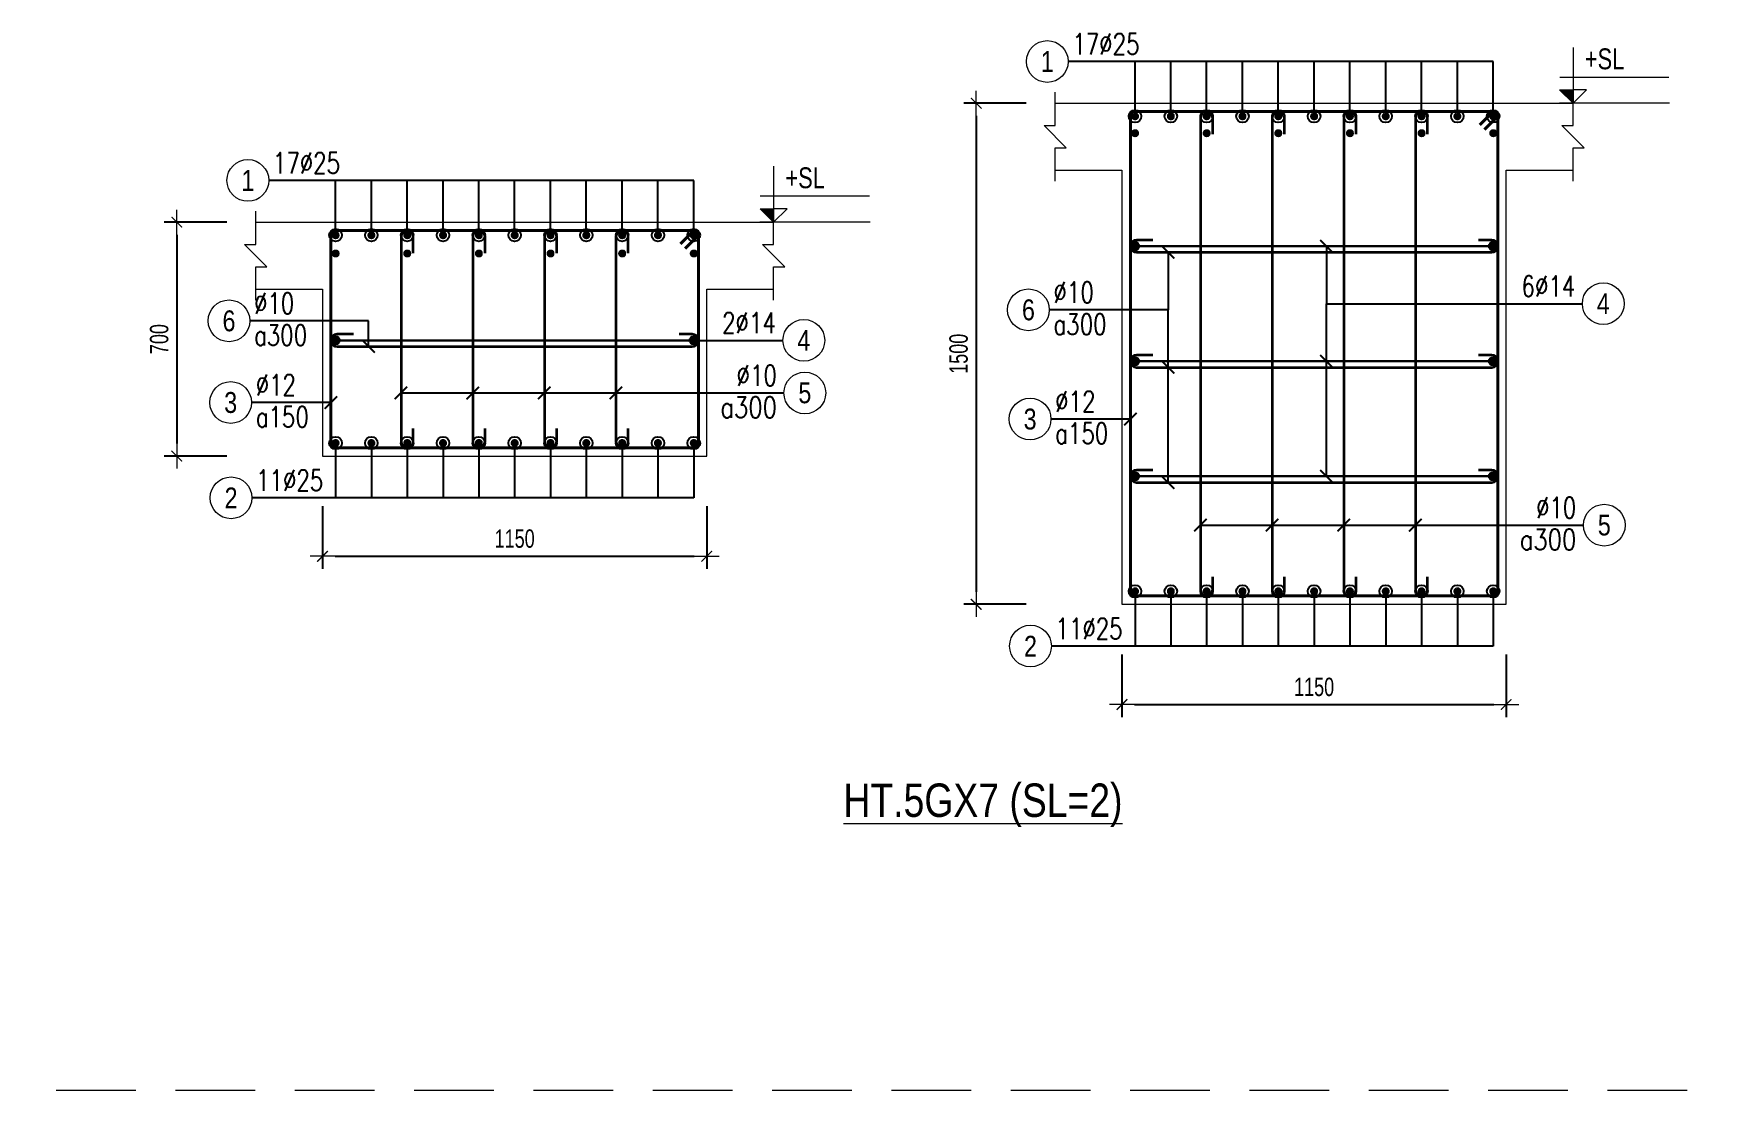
# Model space of a CAD drawing. Header units: millimetres. Extents: x 225489 to 327520, y -235866 to -221866.
# Drawn here: x 225489 to 230511, y -227866 to -224702 of the extents above; entities that cross this region are included whole.
import ezdxf
from ezdxf.enums import TextEntityAlignment as Align

# ---------------------------------------------------------------- set-up
doc = ezdxf.new("R2010")
doc.units = ezdxf.units.MM
doc.header["$PDMODE"] = 3
doc.linetypes.add('HIDDEN2', pattern=[4.762499999999999, 3.175, -1.5875])
doc.layers.get('0').update_dxf_attribs({"lineweight": 20})
doc.layers.get('Defpoints').update_dxf_attribs({"color": 151, "lineweight": 9})
for name, color, linetype, lineweight in [('NDC_S_ANNO', 7, 'Continuous', 20), ('NDC_S_CONTINUOUS', 3, 'Continuous', 20), ('NDC_S_DIM', 1, 'Continuous', 15), ('NDC_S_HIDDEN', 8, 'HIDDEN2', 13), ('NDC_S_REBAR', 4, 'Continuous', 35), ('NDC_S_STIRRUP', 4, 'Continuous', 40), ('NDC_S_TEXT SYMBOL', 7, 'Continuous', 20), ('NDC_S_THIN LINE', 8, 'Continuous', 9), ('NDC_S_VN TEXT', 7, 'Continuous', 20)]:
    doc.layers.add(name, color=color, linetype=linetype, lineweight=lineweight)
doc.styles.add('ARIAL', font='arial.ttf', dxfattribs={"width": 0.8})
doc.styles.add('NDC_ANNO', font='', dxfattribs={"width": 0.8})
doc.styles.add('NDC_DIM', font='', dxfattribs={"width": 0.75})
doc.styles.add('NDC_EN TXT', font='romans.shx', dxfattribs={"width": 0.8})
doc.styles.get('NDC_ANNO').set_extended_font_data('Dotum')
doc.styles.get('NDC_DIM').set_extended_font_data('Dotum')
doc.dimstyles.new('NDC_dim_25', dxfattribs={"dimscale": 25, "dimtxt": 2.2, "dimasz": 1.5, "dimexe": 1.5, "dimexo": 2.5, "dimgap": 1, "dimtad": 1, "dimdec": 0, "dimzin": 0, "dimdsep": 46, "dimtxsty": 'NDC_DIM', "dimblk": 'DIMMARK', "dimcen": 0.09, "dimdle": 1.2, "dimclrd": 1, "dimclre": 1, "dimclrt": 3, "dimadec": 0, "dimazin": 0, "dimtfac": 1, "dimtdec": 0, "dimtix": 1, "dimtofl": 0, "dimtmove": 0, "dimatfit": 3, "dimfxl": 6, "dimfxlon": 1, "dimtolj": 1, "dimtzin": 0, "dimarcsym": 0})

# ---------------------------------------------------------------- blocks, each defined once
blk = doc.blocks.new('kata_block_TD')
at = {"color": 6, "linetype": 'ByBlock', "lineweight": -2, "style": 'ARIAL', "width": 0.8}
blk.add_attdef('SECTDET2', text='', height=5, dxfattribs=at).set_placement((0, 7.970649532882817), align=Align.CENTER)
at = {"color": 0, "linetype": 'ByBlock', "lineweight": -2, "style": 'ARIAL', "width": 0.8}
blk.add_attdef('SECTDET1', text='', height=5, dxfattribs=at).set_placement((0, 1.470649532882817), align=Align.CENTER)
at = {"color": 3, "lineweight": 25, "style": 'ARIAL', "width": 0.8}
blk.add_attdef('SSCALE', text='', height=2.5, dxfattribs=at).set_placement((0, -3.998868953555331), align=Align.CENTER)
blk = doc.blocks.new('kata_block_CT')
at = {"layer": 'NDC_S_ANNO'}
blk.add_hatch(color=3, dxfattribs=at).paths.add_polyline_path([(0, 1.596954857557648), (-1.612010908633238, 1.596954857557648), (0, 0)])
at = {"layer": 'NDC_S_ANNO', "ltscale": 50}
h = blk.add_hatch(dxfattribs=at)
h.set_pattern_fill('ANSI31', color=256, scale=1.406250541793835, style=0)
h.set_pattern_definition([(45.00000000000001, (0, 5.456968210637569e-12), (-3.157122508925224, 3.157122508925225), [])])
h.paths.add_polyline_path([(0, 1.596954857557648), (0, 0), (1.612010908924276, 1.596954857557648)])
for p, q in [((-1.592704896858777, 3.140833880479477), (11.46947077315417, 3.140833880479477)), ((11.56125648126181, 5.456968210637569e-12), (-1.63869572513795, 5.456968210637569e-12))]:
    blk.add_line(p, q, dxfattribs=at)
for points in [[(0, 6.69495074864426), (0, 0)], [(0, 0), (-1.612010908924276, 1.596954857557648), (0, 1.596954857557648)], [(0, 0), (1.612010908924276, 1.596954857557648), (0, 1.596954857557648)]]:
    blk.add_lwpolyline(points, dxfattribs=at)
at = {"layer": 'NDC_S_ANNO', "color": 8, "ltscale": 50}
blk.add_lwpolyline([(0, 0), (-1.612010908633238, 1.596954857557648), (0, 1.596954857557648)], dxfattribs=at)
at = {"layer": 'NDC_S_TEXT SYMBOL', "color": 3, "style": 'NDC_ANNO', "width": 0.8}
blk.add_attdef('CT', (1.409564409346785, 4.068271311703938), '', height=2.5, dxfattribs=at)
blk = doc.blocks.new('DIMMARK')
at = {"layer": 'NDC_S_DIM', "color": 1}
blk.add_line((-1.5, 0), (1, 0), dxfattribs=at)
at = {"layer": 'NDC_S_DIM', "color": 2, "const_width": 0.1}
blk.add_lwpolyline([(-0.4242640687119285, -0.4242640687119285), (0.4242640687119285, 0.4242640687119285)], dxfattribs=at)
blk = doc.blocks.new('*D30')
at = {"layer": 'Defpoints', "color": 0, "transparency": 16777216}
for p in [(228747.0607014512, -226410.6844853881), (229897.0607014512, -226410.6844853881), (229897.0607014512, -226710.6844853881)]:
    blk.add_point(p, dxfattribs=at)
at = {"layer": 'NDC_S_DIM', "color": 1, "lineweight": -2, "transparency": 16777216}
for p, q in [((228747.0607014512, -226560.6844853881), (228747.0607014512, -226748.1844853881)), ((229897.0607014512, -226560.6844853881), (229897.0607014512, -226748.1844853881)), ((228784.5607014512, -226710.6844853881), (229859.5607014512, -226710.6844853881))]:
    blk.add_line(p, q, dxfattribs=at)
at = {"layer": 'NDC_S_DIM', "color": 1, "lineweight": -2, "transparency": 16777216, "xscale": 37.5, "yscale": 37.5, "zscale": 37.5, "rotation": 180}
blk.add_blockref('DIMMARK', (228747.0607014512, -226710.6844853881), dxfattribs=at)
at = {"layer": 'NDC_S_DIM', "color": 1, "lineweight": -2, "transparency": 16777216, "xscale": 37.5, "yscale": 37.5, "zscale": 37.5}
blk.add_blockref('DIMMARK', (229897.0607014512, -226710.6844853881), dxfattribs=at)
at = {"layer": 'NDC_S_DIM', "color": 3, "transparency": 16777216, "insert": (229322.0607014512, -226658.1844853881), "char_height": 55.00000000000001, "attachment_point": 5, "style": 'NDC_DIM'}
blk.add_mtext('\\A1;1150', dxfattribs=at)
blk = doc.blocks.new('*D31')
at = {"layer": 'Defpoints', "color": 0, "transparency": 16777216}
for p in [(228816.7338259955, -224910.6844853881), (228310.7338259956, -226410.6844853881), (228816.7338259955, -226410.6844853881)]:
    blk.add_point(p, dxfattribs=at)
at = {"layer": 'NDC_S_DIM', "color": 1, "lineweight": -2, "transparency": 16777216}
for p, q in [((228460.7338259956, -224910.6844853881), (228273.2338259956, -224910.6844853881)), ((228310.7338259956, -224948.1844853881), (228310.7338259956, -226373.1844853881)), ((228460.7338259956, -226410.6844853881), (228273.2338259956, -226410.6844853881))]:
    blk.add_line(p, q, dxfattribs=at)
at = {"layer": 'NDC_S_DIM', "color": 1, "lineweight": -2, "transparency": 16777216, "xscale": 37.5, "yscale": 37.5, "zscale": 37.5}
for p, rotation in [((228310.7338259956, -224910.6844853881), 90), ((228310.7338259956, -226410.6844853881), 270)]:
    blk.add_blockref('DIMMARK', p, dxfattribs=dict(at, rotation=rotation))
at = {"layer": 'NDC_S_DIM', "color": 3, "transparency": 16777216, "insert": (228258.2338259956, -225660.684485388), "char_height": 55.00000000000001, "attachment_point": 5, "rotation": 90, "style": 'NDC_DIM'}
blk.add_mtext('\\A1;1500', dxfattribs=at)
blk = doc.blocks.new('kata_block_THEP')
at = {"layer": 'NDC_S_REBAR', "color": 0}
for p, q in [((-0.5, 0), (0.5, 0)), ((-0.3535533905960619, 0.353553390592424), (0.3535533905960619, -0.353553390592424)), ((0.3535533905960619, 0.353553390592424), (-0.3535533905960619, -0.353553390592424)), ((0, 0.5), (0, -0.5))]:
    blk.add_line(p, q, dxfattribs=at)
at = {"layer": 'NDC_S_REBAR', "color": 0, "const_width": 0.08333333333333334}
blk.add_lwpolyline([(-0.5, -1.818989403545856e-12, 1), (0.5000000000145519, -1.818989403545856e-12, 1), (-0.5, -1.818989403545856e-12, 1)], format="xyb", dxfattribs=at)
blk = doc.blocks.new('*U11')
blk.add_circle((-2.5, 0), 2.5)
at = {"layer": 'NDC_S_VN TEXT', "color": 3, "style": 'NDC_EN TXT', "width": 0.75}
blk.add_attdef('DK1', (0.5, 0.8455043070534884), '', height=2.5, dxfattribs=at)
at = {"layer": 'NDC_S_VN TEXT', "color": 7, "style": 'ARIAL', "width": 0.8}
blk.add_attdef('SH2', text='', height=2.5, dxfattribs=at).set_placement((-2.5, 0), align=Align.MIDDLE)
blk = doc.blocks.new('*U12')
blk.add_circle((-2.5, 0), 2.5)
at = {"layer": 'NDC_S_VN TEXT', "color": 3, "style": 'NDC_EN TXT', "width": 0.75}
for tag, p in [('DK1', (0.5, 0.8455043070534884)), ('KC1', (0.5, -2.972544307831413))]:
    blk.add_attdef(tag, p, '', height=2.5, dxfattribs=at)
at = {"layer": 'NDC_S_VN TEXT', "color": 7, "style": 'ARIAL', "width": 0.8}
blk.add_attdef('SH2', text='', height=2.5, dxfattribs=at).set_placement((-2.5, 0), align=Align.MIDDLE)
blk = doc.blocks.new('*U15')
blk.add_circle((2.5, 0), 2.5)
at = {"layer": 'NDC_S_VN TEXT', "color": 3, "style": 'NDC_EN TXT'}
for tag, width, p in [('DK2', 0.75, (-0.85, 0.8455043070534884)), ('KC2', 0.8, (-0.85, -2.972544307831413))]:
    blk.add_attdef(tag, text='', height=2.5, dxfattribs=dict(at, width=width)).set_placement(p, align=Align.RIGHT)
at = {"layer": 'NDC_S_VN TEXT', "color": 7, "style": 'ARIAL', "width": 0.8}
blk.add_attdef('SH3', text='', height=2.5, dxfattribs=at).set_placement((2.5, 0), align=Align.MIDDLE)
blk = doc.blocks.new('*U10')
blk.add_circle((2.5, 0), 2.5)
at = {"layer": 'NDC_S_VN TEXT', "color": 3, "style": 'NDC_EN TXT', "width": 0.75}
blk.add_attdef('DK2', text='', height=2.5, dxfattribs=at).set_placement((-0.85, 0.8455043070534884), align=Align.RIGHT)
at = {"layer": 'NDC_S_VN TEXT', "color": 7, "style": 'ARIAL', "width": 0.8}
blk.add_attdef('SH3', text='', height=2.5, dxfattribs=at).set_placement((2.5, 0), align=Align.MIDDLE)
blk = doc.blocks.new('*D32')
at = {"layer": 'Defpoints', "color": 0, "transparency": 16777216}
for p in [(226354.3488969873, -225966.762614301), (227504.3488969873, -225966.762614301), (227504.3488969873, -226266.762614301)]:
    blk.add_point(p, dxfattribs=at)
at = {"layer": 'NDC_S_DIM', "color": 1, "lineweight": -2, "transparency": 16777216}
for p, q in [((226354.3488969873, -226116.762614301), (226354.3488969873, -226304.262614301)), ((227504.3488969873, -226116.762614301), (227504.3488969873, -226304.262614301)), ((226391.8488969873, -226266.762614301), (227466.8488969873, -226266.762614301))]:
    blk.add_line(p, q, dxfattribs=at)
at = {"layer": 'NDC_S_DIM', "color": 1, "lineweight": -2, "transparency": 16777216, "xscale": 37.5, "yscale": 37.5, "zscale": 37.5, "rotation": 180}
blk.add_blockref('DIMMARK', (226354.3488969873, -226266.762614301), dxfattribs=at)
at = {"layer": 'NDC_S_DIM', "color": 1, "lineweight": -2, "transparency": 16777216, "xscale": 37.5, "yscale": 37.5, "zscale": 37.5}
blk.add_blockref('DIMMARK', (227504.3488969873, -226266.762614301), dxfattribs=at)
at = {"layer": 'NDC_S_DIM', "color": 3, "transparency": 16777216, "insert": (226929.3488969873, -226214.262614301), "char_height": 55.00000000000001, "attachment_point": 5, "style": 'NDC_DIM'}
blk.add_mtext('\\A1;1150', dxfattribs=at)
blk = doc.blocks.new('*D33')
at = {"layer": 'Defpoints', "color": 0, "transparency": 16777216}
for p in [(226424.0220215316, -225266.762614301), (225918.0220215316, -225966.762614301), (226424.0220215316, -225966.762614301)]:
    blk.add_point(p, dxfattribs=at)
at = {"layer": 'NDC_S_DIM', "color": 1, "lineweight": -2, "transparency": 16777216}
for p, q in [((226068.0220215316, -225266.762614301), (225880.5220215316, -225266.762614301)), ((225918.0220215316, -225304.262614301), (225918.0220215316, -225929.262614301)), ((226068.0220215316, -225966.762614301), (225880.5220215316, -225966.762614301))]:
    blk.add_line(p, q, dxfattribs=at)
at = {"layer": 'NDC_S_DIM', "color": 1, "lineweight": -2, "transparency": 16777216, "xscale": 37.5, "yscale": 37.5, "zscale": 37.5}
for p, rotation in [((225918.0220215316, -225266.762614301), 90), ((225918.0220215316, -225966.762614301), 270)]:
    blk.add_blockref('DIMMARK', p, dxfattribs=dict(at, rotation=rotation))
at = {"layer": 'NDC_S_DIM', "color": 3, "transparency": 16777216, "insert": (225865.5220215317, -225616.7626143009), "char_height": 55.00000000000001, "attachment_point": 5, "rotation": 90, "style": 'NDC_DIM'}
blk.add_mtext('\\A1;700', dxfattribs=at)

msp = doc.modelspace()

# ---------------------------------------------------------------- linework, layer by layer
at = {"layer": 'NDC_S_CONTINUOUS'}
for points in [[(228547.0607014512, -224910.6844853881), (228747.0607014512, -224910.6844853881), (228747.0607014512, -224910.6844853881), (229897.0607014512, -224910.6844853881), (229897.0607014512, -224910.6844853881), (230097.0607014512, -224910.6844853881)], [(228547.0607014512, -225110.6844853881), (228747.0607014512, -225110.6844853881), (228747.0607014512, -226410.6844853881), (229897.0607014512, -226410.6844853881), (229897.0607014512, -225110.6844853881), (230097.0607014512, -225110.6844853881)], [(226154.3488969873, -225266.762614301), (226354.3488969873, -225266.762614301), (226354.3488969873, -225266.762614301), (227504.3488969873, -225266.762614301), (227504.3488969873, -225266.762614301), (227704.3488969873, -225266.762614301)], [(226154.3488969873, -225466.762614301), (226354.3488969873, -225466.762614301), (226354.3488969873, -225966.762614301), (227504.3488969873, -225966.762614301), (227504.3488969873, -225466.762614301), (227704.3488969873, -225466.762614301)]]:
    msp.add_lwpolyline(points, dxfattribs=at)
at = {"layer": 'NDC_S_HIDDEN', "ltscale": 75}
msp.add_line((238296.9401375461, -227865.8761660715), (225489.3854507033, -227865.8761660715), dxfattribs=at)
at = {"layer": 'NDC_S_REBAR'}
for points in [[(229018.7596979246, -225003.0291753214), (229018.7596979246, -224954.1160055116, 0.9999999999999999), (228981.8956979246, -224954.1160055116), (228981.8956979246, -226367.252485388, 0.9999999999999999), (229018.7596979246, -226367.252485388), (229018.7596979246, -226327.9955943792, -0.414213562)], [(229233.4257049819, -225003.0291753214), (229233.4257049819, -224954.1160055116, 0.9999999999999999), (229196.5617049818, -224954.1160055116), (229196.5617049818, -226367.252485388, 0.9999999999999999), (229233.4257049819, -226367.252485388), (229233.4257049819, -226327.9955943792, -0.414213562)], [(229447.8257049779, -225003.0291753215), (229447.8257049779, -224954.1160055116, 0.9999999999999999), (229410.9617049778, -224954.1160055116), (229410.9617049778, -226367.2524853881, 0.9999999999999999), (229447.8257049779, -226367.2524853881), (229447.8257049779, -226327.9955943793, -0.414213562)], [(229661.9596979246, -225003.0291753215), (229661.9596979246, -224954.1160055116, 0.9999999999999999), (229625.0956979246, -224954.1160055116), (229625.0956979246, -226367.2524853881, 0.9999999999999999), (229661.9596979246, -226367.2524853881), (229661.9596979246, -226327.9955943793, -0.414213562)], [(226626.0478934606, -225359.1073042343), (226626.0478934606, -225310.1941344244, 0.9999999999999999), (226589.1838934606, -225310.1941344244), (226589.1838934606, -225923.3306143009, 0.9999999999999999), (226626.0478934606, -225923.3306143009), (226626.0478934606, -225884.0737232921, -0.414213562)], [(226840.713900518, -225359.1073042343), (226840.713900518, -225310.1941344244, 0.9999999999999999), (226803.8499005179, -225310.1941344244), (226803.8499005179, -225923.3306143009, 0.9999999999999999), (226840.713900518, -225923.3306143009), (226840.713900518, -225884.0737232921, -0.414213562)], [(227055.1139005139, -225359.1073042343), (227055.1139005139, -225310.1941344245, 0.9999999999999999), (227018.2499005139, -225310.1941344245), (227018.2499005139, -225923.3306143009, 0.9999999999999999), (227055.1139005139, -225923.3306143009), (227055.1139005139, -225884.0737232921, -0.414213562)], [(227269.2478934606, -225359.1073042343), (227269.2478934606, -225310.1941344245, 0.9999999999999999), (227232.3838934606, -225310.1941344245), (227232.3838934606, -225923.3306143009, 0.9999999999999999), (227269.2478934606, -225923.3306143009), (227269.2478934606, -225884.0737232921, -0.414213562)], [(228839.4058712611, -225320.052485388), (228790.4927014512, -225320.052485388, 0.9999999999999999), (228790.4927014512, -225356.916485388), (229853.6287014512, -225356.916485388, 0.9999999999999999), (229853.6287014512, -225320.052485388), (229814.3718104424, -225320.052485388, -0.414213562)], [(226446.6940667972, -225601.9972809675), (226397.7808969873, -225601.9972809675, 0.9999999999999999), (226397.7808969873, -225638.8612809675), (227460.9168969872, -225638.8612809675, 0.9999999999999999), (227460.9168969872, -225601.9972809675), (227421.6600059784, -225601.9972809675, -0.414213562)], [(228839.4058712611, -225664.4524853879), (228790.4927014512, -225664.4524853879, 0.9999999999999999), (228790.4927014512, -225701.3164853879), (229853.6287014512, -225701.3164853879, 0.9999999999999999), (229853.6287014512, -225664.4524853879), (229814.3718104424, -225664.4524853879, -0.414213562)], [(228839.4058712611, -226008.8524853878), (228790.4927014512, -226008.8524853878, 0.9999999999999999), (228790.4927014512, -226045.7164853879), (229853.6287014512, -226045.7164853879, 0.9999999999999999), (229853.6287014512, -226008.8524853878), (229814.3718104424, -226008.8524853878, -0.414213562)]]:
    msp.add_lwpolyline(points, format="xyb", dxfattribs=at)
at = {"layer": 'NDC_S_STIRRUP'}
for points in [[(229818.0607014512, -224975.6844853881), (229858.0607014512, -224935.6844853881, -0.414213562), (229872.0607014512, -224949.6844853881), (229872.0607014512, -226371.6844853881, -0.414213562), (229858.0607014512, -226385.6844853881), (228786.0607014512, -226385.6844853881, -0.414213562), (228772.0607014512, -226371.6844853881), (228772.0607014512, -224949.6844853881, -0.414213562), (228786.0607014512, -224935.6844853881), (229858.0607014512, -224935.6844853881, -0.414213562), (229872.0607014512, -224949.6844853881), (229832.0607014512, -224989.6844853881)], [(227425.3488969873, -225331.762614301), (227465.3488969873, -225291.762614301, -0.414213562), (227479.3488969873, -225305.762614301), (227479.3488969873, -225927.762614301, -0.414213562), (227465.3488969873, -225941.762614301), (226393.3488969873, -225941.762614301, -0.414213562), (226379.3488969873, -225927.762614301), (226379.3488969873, -225305.762614301, -0.414213562), (226393.3488969873, -225291.762614301), (227465.3488969873, -225291.762614301, -0.414213562), (227479.3488969873, -225305.762614301), (227439.3488969873, -225345.762614301)]]:
    msp.add_lwpolyline(points, format="xyb", dxfattribs=at)
at = {"layer": 'NDC_S_THIN LINE'}
for points in [[(228547.0607014512, -225144.0178187214), (228547.0607014512, -225044.0178187214), (228580.3940347846, -225044.0178187214), (228513.7273681179, -224977.3511520548), (228547.0607014513, -224977.3511520548), (228547.0607014513, -224877.3511520548)], [(230097.0607014512, -225144.0178187214), (230097.0607014512, -225044.0178187214), (230130.3940347846, -225044.0178187214), (230063.727368118, -224977.3511520548), (230097.0607014513, -224977.3511520548), (230097.0607014513, -224877.3511520548)], [(226154.3488969873, -225500.0959476343), (226154.3488969873, -225400.0959476343), (226187.6822303206, -225400.0959476343), (226121.015563654, -225333.4292809676), (226154.3488969873, -225333.4292809676), (226154.3488969873, -225233.4292809676)], [(227704.3488969873, -225500.0959476343), (227704.3488969873, -225400.0959476343), (227737.6822303206, -225400.0959476343), (227671.015563654, -225333.4292809676), (227704.3488969873, -225333.4292809676), (227704.3488969873, -225233.4292809676)]]:
    msp.add_lwpolyline(points, dxfattribs=at)

# ---------------------------------------------------------------- block references
at = {"layer": 'NDC_S_REBAR', "xscale": 22, "yscale": 22, "zscale": 22}
for p in [(228786.0607014512, -224949.6844853881), (228893.2607014512, -224949.6844853881), (229000.4607014512, -224949.6844853881), (229107.6607014512, -224949.6844853881), (229214.8607014512, -224949.6844853881), (229322.0607014512, -224949.6844853881), (229429.2607014512, -224949.6844853881), (229536.4607014512, -224949.6844853881), (229643.6607014512, -224949.6844853881), (229750.8607014512, -224949.6844853881), (229858.0607014512, -224949.6844853881), (228786.0607014512, -225000.3512131691), (229000.4607014512, -225000.3512131691), (229214.8607014512, -225000.3512131691), (229429.2607014512, -225000.3512131691), (229643.6607014512, -225000.3512131691), (229858.0607014512, -225000.3512131691), (226393.3488969873, -225305.762614301), (226500.5488969873, -225305.762614301), (226607.7488969873, -225305.762614301), (226714.9488969873, -225305.762614301), (226822.1488969873, -225305.762614301), (226929.3488969873, -225305.762614301), (227036.5488969873, -225305.762614301), (227143.7488969873, -225305.762614301), (227250.9488969873, -225305.762614301), (227358.1488969873, -225305.762614301), (227465.3488969873, -225305.762614301), (228786.0607014512, -225338.484485388), (229858.0607014512, -225338.484485388), (226393.3488969873, -225360.4532116468), (226607.7488969873, -225360.4532116468), (226822.1488969873, -225360.4532116468), (227036.5488969873, -225360.4532116468), (227250.9488969873, -225360.4532116468), (227465.3488969873, -225360.4532116468), (226393.3488969873, -225620.4292809675), (227465.3488969873, -225620.4292809675), (228786.0607014512, -225682.8844853879), (229858.0607014512, -225682.8844853879), (226393.3488969873, -225927.762614301), (226500.5488969873, -225927.762614301), (226607.7488969873, -225927.762614301), (226714.9488969873, -225927.762614301), (226822.1488969873, -225927.762614301), (226929.3488969873, -225927.762614301), (227036.5488969873, -225927.762614301), (227143.7488969873, -225927.762614301), (227250.9488969873, -225927.762614301), (227358.1488969873, -225927.762614301), (227465.3488969873, -225927.762614301), (228786.0607014512, -226027.2844853878), (229858.0607014512, -226027.2844853878), (228786.0607014512, -226371.6844853881), (228893.2607014512, -226371.6844853881), (229000.4607014512, -226371.6844853881), (229107.6607014512, -226371.6844853881), (229214.8607014512, -226371.6844853881), (229322.0607014512, -226371.6844853881), (229429.2607014512, -226371.6844853881), (229536.4607014512, -226371.6844853881), (229643.6607014512, -226371.6844853881), (229750.8607014512, -226371.6844853881), (229858.0607014512, -226371.6844853881)]:
    msp.add_blockref('kata_block_THEP', p, dxfattribs=at)
at = {"layer": 'NDC_S_THIN LINE', "xscale": 25, "yscale": 25, "zscale": 25}
for name, p, values in [('*U11', (228586.0607014512, -224785.6844853881), {'SH2': '1', 'DK1': '17%%c25'}), ('*U11', (226193.3488969873, -225141.762614301), {'SH2': '1', 'DK1': '17%%c25'}), ('*U10', (230124.9509452488, -225510.6844853879), {'SH3': '4', 'DK2': '6%%c14'}), ('*U12', (226136.8488969873, -225562.0279476343), {'SH2': '6', 'DK1': '%%c10', 'KC1': 'a300'}), ('*U12', (228529.5607014513, -225529.116485388), {'SH2': '6', 'DK1': '%%c10', 'KC1': 'a300'}), ('*U10', (227732.2391407848, -225620.4292809675), {'SH3': '4', 'DK2': '2%%c14'}), ('*U12', (226141.8488969873, -225806.4543159125), {'SH2': '3', 'DK1': '%%c12', 'KC1': 'a150'}), ('*U15', (227735.4050958515, -225777.920186406), {'SH3': '5', 'DK2': '%%c10', 'KC2': 'a300'}), ('*U12', (228534.5607014512, -225855.9924553516), {'SH2': '3', 'DK1': '%%c12', 'KC1': 'a150'}), ('*U11', (226143.0399286105, -226091.762614301), {'SH2': '2', 'DK1': '11%%c25'}), ('*U15', (230128.1169003155, -226173.6885295672), {'SH3': '5', 'DK2': '%%c10', 'KC2': 'a300'}), ('*U11', (228535.7517330744, -226535.6844853881), {'SH2': '2', 'DK1': '11%%c25'})]:
    msp.add_blockref(name, p, dxfattribs=at).add_auto_attribs(values)
at = {"layer": 'NDC_S_VN TEXT', "xscale": 25, "yscale": 25, "zscale": 25}
for p in [(230097.0607014512, -224910.6844853881), (227704.3488969873, -225266.762614301)]:
    msp.add_blockref('kata_block_CT', p, dxfattribs=at).add_auto_attribs({'CT': '+SL'})
at = {"layer": 'NDC_S_VN TEXT'}
ref = msp.add_blockref('kata_block_TD', (228330.9672307059, -227076.4382261956), dxfattribs=dict(at, xscale=20, yscale=20, zscale=20))
ref.add_attrib('SECTDET1', '%%uHT.5GX7 (SL=2)', dxfattribs={"layer": '0', "color": 0, "linetype": 'ByBlock', "lineweight": -2, "height": 100, "style": 'ARIAL', "width": 0.8}).set_placement((228330.9672307059, -227047.0252355379), align=Align.CENTER)

# ---------------------------------------------------------------- dimensions: what is measured, and where the dimension line sits
at = {"layer": 'NDC_S_DIM'}
for base, p1, p2, picture, middle in [((228310.7338259956, -226410.6844853881), (228816.7338259955, -224910.6844853881), (228816.7338259955, -226410.6844853881), '*D31', (228258.2338259956, -225660.684485388)), ((225918.0220215316, -225966.762614301), (226424.0220215316, -225266.762614301), (226424.0220215316, -225966.762614301), '*D33', (225865.5220215317, -225616.7626143009))]:
    dim = msp.add_linear_dim(base=base, p1=p1, p2=p2, angle=270, dimstyle='NDC_dim_25', dxfattribs=at)
    dim.commit()
    dim.dimension.update_dxf_attribs({"geometry": picture, "text_midpoint": middle})
for base, p1, p2, picture, middle in [((227504.3488969873, -226266.762614301), (226354.3488969873, -225966.762614301), (227504.3488969873, -225966.762614301), '*D32', (226929.3488969873, -226214.262614301)), ((229897.0607014512, -226710.6844853881), (228747.0607014512, -226410.6844853881), (229897.0607014512, -226410.6844853881), '*D30', (229322.0607014512, -226658.1844853881))]:
    dim = msp.add_linear_dim(base=base, p1=p1, p2=p2, dimstyle='NDC_dim_25', dxfattribs=at)
    dim.commit()
    dim.dimension.update_dxf_attribs({"geometry": picture, "text_midpoint": middle})

# ---------------------------------------------------------------- leaders
at = {"layer": 'NDC_S_THIN LINE'}
for points, override in [([(228786.0607014512, -224949.6844853881), (228786.0607014512, -224785.6844853881), (228586.0607014512, -224785.6844853881)], {"dimldrblk": 'DotBlank'}), ([(229858.0607014512, -224949.6844853881), (229858.0607014512, -224785.6844853881), (228586.0607014512, -224785.6844853881)], {"dimldrblk": 'DotBlank'}), ([(228893.2607014512, -224949.6844853881), (228893.2607014512, -224785.6844853881), (228693.2607014512, -224785.6844853881)], {"dimldrblk": 'DotBlank'}), ([(229000.4607014512, -224949.6844853881), (229000.4607014512, -224785.6844853881), (228800.4607014512, -224785.6844853881)], {"dimldrblk": 'DotBlank'}), ([(229107.6607014514, -224949.6844853881), (229107.6607014514, -224785.6844853881), (228907.6607014514, -224785.6844853881)], {"dimldrblk": 'DotBlank'}), ([(229214.8607014512, -224949.6844853881), (229214.8607014512, -224785.6844853881), (229014.8607014512, -224785.6844853881)], {"dimldrblk": 'DotBlank'}), ([(229322.0607014512, -224949.6844853881), (229322.0607014512, -224785.6844853881), (229122.0607014512, -224785.6844853881)], {"dimldrblk": 'DotBlank'}), ([(229429.2607014512, -224949.6844853881), (229429.2607014512, -224785.6844853881), (229229.2607014512, -224785.6844853881)], {"dimldrblk": 'DotBlank'}), ([(229536.4607014512, -224949.6844853881), (229536.4607014512, -224785.6844853881), (229336.4607014512, -224785.6844853881)], {"dimldrblk": 'DotBlank'}), ([(229643.6607014514, -224949.6844853881), (229643.6607014514, -224785.6844853881), (229443.6607014514, -224785.6844853881)], {"dimldrblk": 'DotBlank'}), ([(229750.8607014514, -224949.6844853881), (229750.8607014514, -224785.6844853881), (229550.8607014514, -224785.6844853881)], {"dimldrblk": 'DotBlank'}), ([(226393.3488969873, -225305.762614301), (226393.3488969873, -225141.762614301), (226193.3488969873, -225141.762614301)], {"dimldrblk": 'DotBlank'}), ([(227465.3488969873, -225305.762614301), (227465.3488969873, -225141.762614301), (226193.3488969873, -225141.762614301)], {"dimldrblk": 'DotBlank'}), ([(226500.5488969873, -225305.762614301), (226500.5488969873, -225141.762614301), (226300.5488969873, -225141.762614301)], {"dimldrblk": 'DotBlank'}), ([(226607.7488969873, -225305.762614301), (226607.7488969873, -225141.762614301), (226407.7488969873, -225141.762614301)], {"dimldrblk": 'DotBlank'}), ([(226714.9488969874, -225305.762614301), (226714.9488969874, -225141.762614301), (226514.9488969875, -225141.762614301)], {"dimldrblk": 'DotBlank'}), ([(226822.1488969873, -225305.762614301), (226822.1488969873, -225141.762614301), (226622.1488969873, -225141.762614301)], {"dimldrblk": 'DotBlank'}), ([(226929.3488969873, -225305.762614301), (226929.3488969873, -225141.762614301), (226729.3488969873, -225141.762614301)], {"dimldrblk": 'DotBlank'}), ([(227036.5488969873, -225305.762614301), (227036.5488969873, -225141.762614301), (226836.5488969873, -225141.762614301)], {"dimldrblk": 'DotBlank'}), ([(227143.7488969873, -225305.762614301), (227143.7488969873, -225141.762614301), (226943.7488969873, -225141.762614301)], {"dimldrblk": 'DotBlank'}), ([(227250.9488969874, -225305.762614301), (227250.9488969874, -225141.762614301), (227050.9488969875, -225141.762614301)], {"dimldrblk": 'DotBlank'}), ([(227358.1488969874, -225305.762614301), (227358.1488969874, -225141.762614301), (227158.1488969875, -225141.762614301)], {"dimldrblk": 'DotBlank'}), ([(228786.0607014512, -225338.484485388), (229864.0607014512, -225338.484485388)], {"dimasz": 1, "dimldrblk": 'DotBlank'}), ([(229858.0607014512, -225338.484485388), (228786.0607014512, -225338.484485388)], {"dimasz": 1, "dimldrblk": 'DotBlank'}), ([(229359.1096490371, -225338.484485388), (229359.1096490371, -225510.6844853879), (230124.9509452488, -225510.6844853879)], {"dimldrblk": 'ArchTick'}), ([(228884.9895843103, -225356.916485388), (228884.9895843103, -225529.116485388), (228529.5607014513, -225529.116485388)], {"dimldrblk": 'ArchTick'}), ([(228884.9895843103, -226045.7164853879), (228884.9895843103, -225529.116485388), (228529.5607014513, -225529.116485388)], {"dimldrblk": 'ArchTick'}), ([(228884.9895843103, -225701.3164853879), (228884.9895843103, -225529.116485388), (228529.5607014513, -225529.116485388)], {"dimldrblk": 'ArchTick'}), ([(229359.1096490371, -226027.2844853878), (229359.1096490371, -225510.6844853879), (230124.9509452488, -225510.6844853879)], {"dimldrblk": 'ArchTick'}), ([(229359.1096490371, -225682.8844853879), (229359.1096490371, -225510.6844853879), (230124.9509452488, -225510.6844853879)], {"dimldrblk": 'ArchTick'}), ([(226492.2777798463, -225638.8612809675), (226492.2777798463, -225562.0279476343), (226136.8488969873, -225562.0279476343)], {"dimldrblk": 'ArchTick'}), ([(226393.3488969873, -225620.4292809675), (227471.3488969873, -225620.4292809675)], {"dimasz": 1, "dimldrblk": 'DotBlank'}), ([(227465.3488969873, -225620.4292809675), (226393.3488969873, -225620.4292809675)], {"dimasz": 1, "dimldrblk": 'DotBlank'}), ([(227465.3488969873, -225620.4292809675), (227732.239140785, -225620.4292809675)], {"dimldrblk": 'DotSmall'}), ([(228786.0607014512, -225682.8844853879), (229864.0607014512, -225682.8844853879)], {"dimasz": 1, "dimldrblk": 'DotBlank'}), ([(229858.0607014512, -225682.8844853879), (228786.0607014512, -225682.8844853879)], {"dimasz": 1, "dimldrblk": 'DotBlank'}), ([(226379.3488969873, -225806.4543159125), (226141.8488969873, -225806.4543159125)], {"dimldrblk": 'ArchTick'}), ([(226589.1838934606, -225777.920186406), (227735.4050958515, -225777.920186406)], {"dimldrblk": 'ArchTick'}), ([(226803.8499005179, -225777.920186406), (227735.4050958515, -225777.920186406)], {"dimldrblk": 'ArchTick'}), ([(227018.2499005139, -225777.920186406), (227735.4050958515, -225777.920186406)], {"dimldrblk": 'ArchTick'}), ([(227232.3838934606, -225777.920186406), (227735.4050958515, -225777.920186406)], {"dimldrblk": 'ArchTick'}), ([(228772.0607014512, -225855.9924553516), (228534.5607014512, -225855.9924553516)], {"dimldrblk": 'ArchTick'}), ([(226393.3488969873, -225927.762614301), (226393.3488969873, -226091.762614301), (226143.0399286105, -226091.762614301)], {"dimldrblk": 'DotBlank'}), ([(227465.3488969873, -225927.762614301), (227465.3488969873, -226091.762614301), (226143.0399286105, -226091.762614301)], {"dimldrblk": 'DotBlank'}), ([(226500.5488969873, -225927.762614301), (226500.5488969873, -226091.762614301), (226250.2399286105, -226091.762614301)], {"dimldrblk": 'DotBlank'}), ([(226607.7488969873, -225927.762614301), (226607.7488969873, -226091.762614301), (226357.4399286105, -226091.762614301)], {"dimldrblk": 'DotBlank'}), ([(226714.9488969874, -225927.762614301), (226714.9488969874, -226091.762614301), (226464.6399286106, -226091.762614301)], {"dimldrblk": 'DotBlank'}), ([(226822.1488969873, -225927.762614301), (226822.1488969873, -226091.762614301), (226571.8399286105, -226091.762614301)], {"dimldrblk": 'DotBlank'}), ([(226929.3488969873, -225927.762614301), (226929.3488969873, -226091.762614301), (226679.0399286105, -226091.762614301)], {"dimldrblk": 'DotBlank'}), ([(227036.5488969873, -225927.762614301), (227036.5488969873, -226091.762614301), (226786.2399286105, -226091.762614301)], {"dimldrblk": 'DotBlank'}), ([(227143.7488969873, -225927.762614301), (227143.7488969873, -226091.762614301), (226893.4399286105, -226091.762614301)], {"dimldrblk": 'DotBlank'}), ([(227250.9488969874, -225927.762614301), (227250.9488969874, -226091.762614301), (227000.6399286106, -226091.762614301)], {"dimldrblk": 'DotBlank'}), ([(227358.1488969874, -225927.762614301), (227358.1488969874, -226091.762614301), (227107.8399286106, -226091.762614301)], {"dimldrblk": 'DotBlank'}), ([(228786.0607014512, -226027.2844853878), (229864.0607014512, -226027.2844853878)], {"dimasz": 1, "dimldrblk": 'DotBlank'}), ([(229858.0607014512, -226027.2844853878), (228786.0607014512, -226027.2844853878)], {"dimasz": 1, "dimldrblk": 'DotBlank'}), ([(228981.8956979246, -226173.6885295672), (230128.1169003155, -226173.6885295672)], {"dimldrblk": 'ArchTick'}), ([(229196.5617049818, -226173.6885295672), (230128.1169003155, -226173.6885295672)], {"dimldrblk": 'ArchTick'}), ([(229410.9617049778, -226173.6885295672), (230128.1169003155, -226173.6885295672)], {"dimldrblk": 'ArchTick'}), ([(229625.0956979246, -226173.6885295672), (230128.1169003155, -226173.6885295672)], {"dimldrblk": 'ArchTick'}), ([(228786.0607014512, -226371.6844853881), (228786.0607014512, -226535.6844853881), (228535.7517330744, -226535.6844853881)], {"dimldrblk": 'DotBlank'}), ([(229858.0607014512, -226371.6844853881), (229858.0607014512, -226535.6844853881), (228535.7517330744, -226535.6844853881)], {"dimldrblk": 'DotBlank'}), ([(228893.2607014512, -226371.6844853881), (228893.2607014512, -226535.6844853881), (228642.9517330744, -226535.6844853881)], {"dimldrblk": 'DotBlank'}), ([(229000.4607014512, -226371.6844853881), (229000.4607014512, -226535.6844853881), (228750.1517330744, -226535.6844853881)], {"dimldrblk": 'DotBlank'}), ([(229107.6607014514, -226371.6844853881), (229107.6607014514, -226535.6844853881), (228857.3517330746, -226535.6844853881)], {"dimldrblk": 'DotBlank'}), ([(229214.8607014512, -226371.6844853881), (229214.8607014512, -226535.6844853881), (228964.5517330744, -226535.6844853881)], {"dimldrblk": 'DotBlank'}), ([(229322.0607014512, -226371.6844853881), (229322.0607014512, -226535.6844853881), (229071.7517330744, -226535.6844853881)], {"dimldrblk": 'DotBlank'}), ([(229429.2607014512, -226371.6844853881), (229429.2607014512, -226535.6844853881), (229178.9517330744, -226535.6844853881)], {"dimldrblk": 'DotBlank'}), ([(229536.4607014512, -226371.6844853881), (229536.4607014512, -226535.6844853881), (229286.1517330744, -226535.6844853881)], {"dimldrblk": 'DotBlank'}), ([(229643.6607014514, -226371.6844853881), (229643.6607014514, -226535.6844853881), (229393.3517330746, -226535.6844853881)], {"dimldrblk": 'DotBlank'}), ([(229750.8607014514, -226371.6844853881), (229750.8607014514, -226535.6844853881), (229500.5517330746, -226535.6844853881)], {"dimldrblk": 'DotBlank'})]:
    msp.add_leader(points, dimstyle='NDC_dim_25', override=override, dxfattribs=at)

doc.saveas('drawing.dxf')
